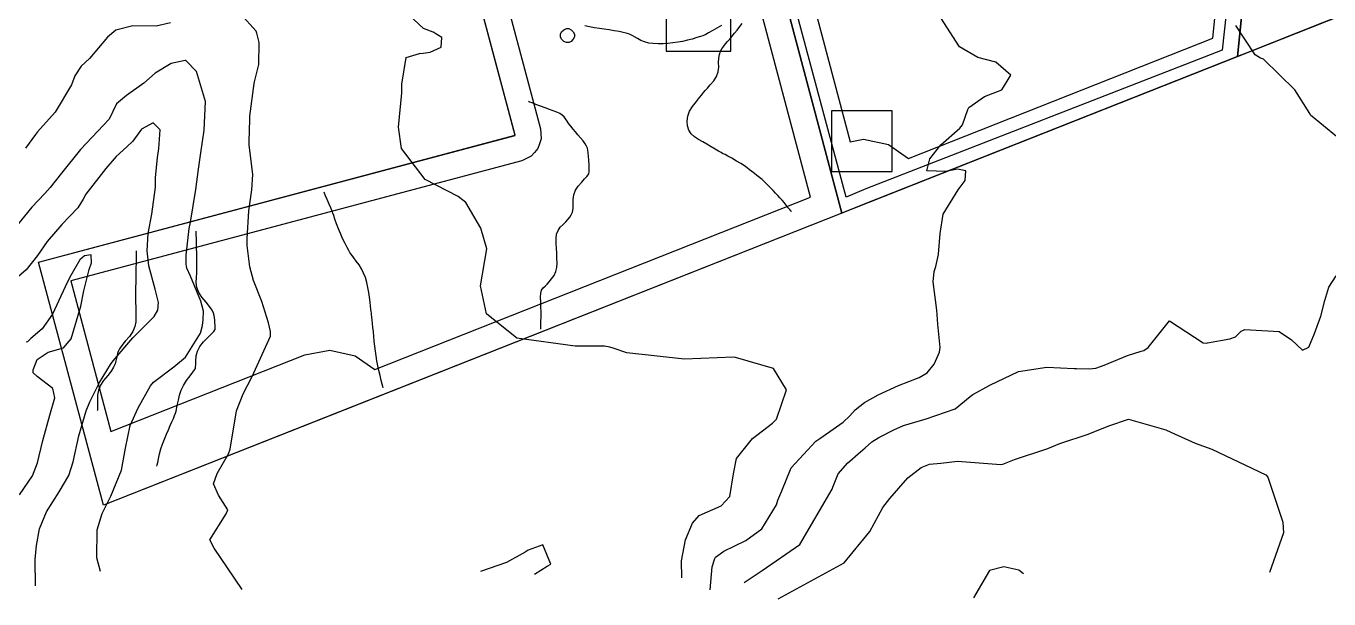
# Model space of a CAD drawing. Header units: feet. Extents: x 1309277 to 1311712, y 365419 to 367951.
# Drawn here: x 1310918.3 to 1311314.7, y 367035.3 to 367209.6 of the extents above; entities that cross this region are included whole.
import ezdxf

# ---------------------------------------------------------------- set-up
doc = ezdxf.new("R2010")
doc.units = ezdxf.units.FT
for name, color, linetype in [('C-DRNG-AREA', 150, 'CONTINUOUS'), ('C-PROP', 6, 'CONTINUOUS'), ('C-SWM', 92, 'CONTINUOUS'), ('C-TOPO-MAJR', 32, 'CONTINUOUS'), ('V-PROP-LINE', 7, 'CONTINUOUS')]:
    doc.layers.add(name, color=color, linetype=linetype)

msp = doc.modelspace()

# ---------------------------------------------------------------- linework, layer by layer
at = {"layer": 'C-DRNG-AREA'}
for points in [[(1311121.08, 367323.75), (1311166.49, 367152.71), (1311010.42, 367090.94), (1310941.8, 367063.78), (1310922.08, 367137.8), (1311067.06, 367176.33), (1311015.36, 367370.28), (1310996.24, 367385.52), (1311018.93, 367369.01), (1311042.94, 367354.49), (1311068.09, 367342.04), (1311094.2, 367331.77), (1311121.08, 367323.75)], [(1311286.85, 367200.34), (1311297.14, 367302.67), (1311314.06, 367300.99), (1311324.48, 367300.87), (1311334.76, 367302.56), (1311344.6, 367305.99), (1311353.7, 367311.08), (1311361.77, 367317.66), (1311368.59, 367325.54), (1311373.94, 367334.48), (1311377.67, 367344.21), (1311379.66, 367354.44), (1311379.84, 367364.86), (1311487.51, 367372.3), (1311492.97, 367281.93), (1311411.12, 367249.54), (1311313.19, 367210.78), (1311289.48, 367201.4), (1311286.85, 367200.34)], [(1311166.49, 367152.71), (1311121.08, 367323.75), (1311145.11, 367318.62), (1311169.47, 367315.29), (1311297.15, 367302.66), (1311286.85, 367200.34), (1311172.76, 367155.19), (1311166.49, 367152.71)]]:
    msp.add_lwpolyline(points, close=True, dxfattribs=at)
at = {"layer": 'C-PROP'}
for points in [[(1311034.12, 367330.95), (1311074.79, 367178.39), (1311074.79, 367178.39), (1311074.79, 367178.39), (1311074.89, 367176.83), (1311074.99, 367175.28), (1311074.99, 367175.28), (1311074.99, 367175.27), (1311074.48, 367173.8), (1311073.98, 367172.32), (1311073.98, 367172.32), (1311073.98, 367172.32), (1311072.95, 367171.15), (1311071.92, 367169.98), (1311071.92, 367169.98), (1311071.91, 367169.98), (1311070.52, 367169.29), (1311069.12, 367168.6), (1311069.11, 367168.6), (1311069.11, 367168.6), (1310931.87, 367132.13), (1310931.87, 367132.13), (1310944.1, 367086.21), (1311003.06, 367109.54), (1311010.74, 367110.94), (1311018.37, 367109.3), (1311024.44, 367105.1), (1311156.93, 367157.53), (1311119.29, 367299.29)], [(1311081.94, 367204.95), (1311081.21, 367205.68), (1311080.84, 367206.4), (1311080.84, 367207.12), (1311081.21, 367207.83), (1311081.94, 367208.52), (1311082.66, 367208.87), (1311083.37, 367208.87), (1311084.08, 367208.52), (1311084.78, 367207.83), (1311085.13, 367207.12), (1311085.13, 367206.4), (1311084.78, 367205.68), (1311084.08, 367204.95), (1311083.37, 367204.59), (1311082.66, 367204.59), (1311081.94, 367204.95)]]:
    msp.add_lwpolyline(points, dxfattribs=at)
for points in [[(1311167.82, 367157.53), (1311124.28, 367319.91), (1311147.63, 367314.3), (1311170.83, 367310.48), (1311292.83, 367300.13), (1311282.23, 367202.25), (1311173.79, 367160.08), (1311167.82, 367157.53)], [(1311137.05, 367294.78), (1311169, 367174.44), (1311173.09, 367175.18), (1311180.72, 367173.54), (1311186.78, 367169.34), (1311279.38, 367205.99), (1311286.68, 367278.58), (1311167.01, 367290.41), (1311166.55, 367290.55), (1311166.08, 367290.52), (1311141.73, 367293.85), (1311140.84, 367294.16), (1311139.89, 367294.17), (1311137.05, 367294.78)]]:
    msp.add_lwpolyline(points, close=True, dxfattribs=at)
at = {"layer": 'C-SWM'}
for points in [[(1311112.98, 367202.02), (1311132.73, 367202.02), (1311132.73, 367221.77), (1311112.98, 367221.77), (1311112.98, 367202.02)], [(1311163.32, 367165.35), (1311181.76, 367165.35), (1311181.76, 367183.79), (1311163.32, 367183.79), (1311163.32, 367165.35)]]:
    msp.add_lwpolyline(points, close=True, dxfattribs=at)
at = {"layer": 'C-TOPO-MAJR'}
for points in [[(1311117.79, 367041.72), (1311117.71, 367046.85), (1311118.89, 367053.22), (1311121.08, 367058.35), (1311123.08, 367060.67), (1311129.81, 367063.58), (1311132.4, 367066.39), (1311133.56, 367073.37), (1311134.4, 367077.96), (1311139.27, 367084.06), (1311145.4, 367088.81), (1311146.6, 367089.97), (1311149.61, 367098.94), (1311145.7, 367105.38), (1311134.13, 367108.79), (1311133.56, 367108.82), (1311118.63, 367108.24), (1311101.11, 367110.16), (1311096.89, 367111.56), (1311095.9, 367111.91), (1311094.22, 367112.22), (1311085.35, 367112.19), (1311067.61, 367114.62), (1311058.36, 367121.99), (1311056.54, 367130.52), (1311058.5, 367141.83), (1311056.65, 367148.13), (1311052.08, 367155.97), (1311049.75, 367157.73), (1311039.67, 367162.97), (1311032.55, 367172.34), (1311031.61, 367178.88), (1311032.64, 367189.35), (1311032.63, 367191.97), (1311033.96, 367200.02), (1311037.98, 367201.31), (1311039.05, 367201.37), (1311041.27, 367201.65), (1311044.62, 367203.19), (1311044.74, 367206.1), (1311042.11, 367207.8), (1311039.24, 367208.85), (1311031.76, 367215.74)], [(1310984.05, 367038.16), (1310979.59, 367044.77), (1310975.48, 367050.7), (1310974.21, 367053.24), (1310979.17, 367061.16), (1310979.62, 367062.4), (1310976.78, 367066.88), (1310975.31, 367070.34), (1310976.4, 367073.42), (1310979.82, 367079.44), (1310980.35, 367080.86), (1310982.29, 367092.49), (1310984.31, 367097.64), (1310987.11, 367102.97), (1310992.6, 367115.21), (1310992.69, 367116.69), (1310992.03, 367119.33), (1310989.99, 367125.84), (1310987.47, 367132.18), (1310986.35, 367136.39), (1310985.55, 367142.82), (1310985.53, 367144.85), (1310986.06, 367153.35), (1310986.93, 367159.77), (1310987.25, 367164.49), (1310986.18, 367173.49), (1310986.19, 367175.53), (1310986.22, 367176.81), (1310986.41, 367182.24), (1310987.71, 367192.18), (1310987.8, 367192.61), (1310989.06, 367197.91), (1310989.23, 367204.58), (1310988.48, 367207.5), (1310988.25, 367208.09), (1310983.57, 367213.31)], [(1311195.88, 367140.22), (1311196.43, 367146.45), (1311197.33, 367152.34), (1311201.91, 367159.79), (1311204.01, 367162.63), (1311204.17, 367165.59), (1311201.63, 367166.1), (1311198, 367165.33), (1311192.37, 367165.52), (1311193.27, 367169.17), (1311196.58, 367173.51), (1311202.39, 367178.56), (1311203.14, 367179.52), (1311204.78, 367184.27), (1311205.11, 367184.86), (1311209.89, 367188.21), (1311215.16, 367190.18), (1311217.93, 367194.69), (1311213.35, 367198.65), (1311207.81, 367200.05), (1311202.26, 367203.28), (1311196.62, 367212.15)], [(1310962.24, 367210.66), (1310957.83, 367209.62), (1310950.81, 367209.75), (1310945.59, 367208.39), (1310943.08, 367206.21), (1310937.54, 367199.75), (1310935.07, 367197.41), (1310933.15, 367194.49), (1310932.13, 367191.79), (1310927.09, 367183.46), (1310921.76, 367177.43), (1310921.11, 367176.64), (1310918.12, 367172.5)], [(1311129.83, 367209.81), (1311128.49, 367209.02), (1311127, 367208.17), (1311125.86, 367207.53), (1311125.08, 367207.09), (1311124.65, 367206.85), (1311124.58, 367206.82), (1311124.17, 367206.69), (1311123.43, 367206.46), (1311122.35, 367206.12), (1311120.93, 367205.68), (1311119.49, 367205.3), (1311118.04, 367204.97), (1311116.57, 367204.7), (1311115.08, 367204.49), (1311113.58, 367204.34), (1311112.09, 367204.26), (1311110.6, 367204.24), (1311109.11, 367204.28), (1311107.74, 367204.47), (1311106.48, 367204.79), (1311105.34, 367205.26), (1311104.31, 367205.87), (1311103.43, 367206.37), (1311102.68, 367206.78), (1311102.08, 367207.08), (1311101.61, 367207.28), (1311100.89, 367207.49), (1311099.92, 367207.72), (1311098.68, 367207.96), (1311097.19, 367208.21), (1311095.7, 367208.45), (1311094.21, 367208.68), (1311092.72, 367208.89), (1311091.23, 367209.09), (1311089.74, 367209.38), (1311088.25, 367209.75)], [(1311151.12, 367153.15), (1311150.96, 367153.35), (1311150.65, 367153.75), (1311150.18, 367154.34), (1311149.55, 367155.13), (1311148.91, 367155.89), (1311148.28, 367156.64), (1311147.63, 367157.36), (1311146.98, 367158.06), (1311146.28, 367158.81), (1311145.54, 367159.6), (1311144.74, 367160.44), (1311143.9, 367161.33), (1311143.07, 367162.15), (1311142.25, 367162.89), (1311141.44, 367163.57), (1311140.64, 367164.17), (1311139.87, 367164.76), (1311139.12, 367165.33), (1311138.41, 367165.9), (1311137.72, 367166.45), (1311136.83, 367167.07), (1311135.74, 367167.77), (1311134.45, 367168.54), (1311132.96, 367169.39), (1311131.79, 367170.04), (1311130.94, 367170.51), (1311130.42, 367170.79), (1311130.21, 367170.89), (1311129.74, 367171.15), (1311128.99, 367171.57), (1311127.98, 367172.16), (1311126.69, 367172.92), (1311125.41, 367173.67), (1311124.15, 367174.42), (1311122.89, 367175.15), (1311121.64, 367175.89), (1311120.67, 367176.81), (1311119.97, 367177.92), (1311119.56, 367179.22), (1311119.42, 367180.71), (1311119.62, 367182.2), (1311120.15, 367183.69), (1311121.02, 367185.18), (1311122.23, 367186.67), (1311123.18, 367187.85), (1311123.87, 367188.72), (1311124.31, 367189.27), (1311124.49, 367189.52), (1311124.91, 367190.02), (1311125.56, 367190.76), (1311126.44, 367191.75), (1311127.56, 367193), (1311128.37, 367194.3), (1311128.88, 367195.67), (1311129.08, 367197.1), (1311128.98, 367198.59), (1311129.02, 367199.89), (1311129.21, 367201.02), (1311129.54, 367201.97), (1311130.01, 367202.73), (1311130.53, 367203.49), (1311131.11, 367204.24), (1311131.73, 367204.97), (1311132.4, 367205.69), (1311133.11, 367206.51), (1311133.85, 367207.42), (1311134.64, 367208.42), (1311135.46, 367209.52), (1311136.19, 367210.44)], [(1311316.94, 367176.02), (1311309.08, 367182.52), (1311308.84, 367182.97), (1311304.32, 367190.25), (1311294.76, 367199.52), (1311293.87, 367199.86), (1311292.21, 367200.83), (1311286.32, 367209.81)], [(1310940.91, 367043.66), (1310939.85, 367047.82), (1310939.87, 367056.25), (1310941.42, 367061.29), (1310944.1, 367066.53), (1310947.29, 367074.46), (1310948.56, 367081.18), (1310950, 367088.02), (1310952.35, 367093.47), (1310956.15, 367100.17), (1310957.04, 367101.26), (1310963.22, 367105.87), (1310966.78, 367108.88), (1310971.31, 367116.18), (1310971.97, 367118.5), (1310972.2, 367120.26), (1310972.23, 367122.87), (1310971.43, 367125.85), (1310968.27, 367133.47), (1310967.23, 367135.97), (1310966.94, 367137.14), (1310966.95, 367139.85), (1310967.95, 367147.99), (1310968.28, 367149.99), (1310969.9, 367159.89), (1310970.75, 367166.11), (1310971.45, 367171.04), (1310972.46, 367177.93), (1310972.89, 367186.68), (1310970.14, 367195.85), (1310966.88, 367199.14), (1310966.73, 367199.19), (1310962.45, 367198.24), (1310957.52, 367195.33), (1310954.12, 367192.3), (1310948.82, 367188.48), (1310945.83, 367185.96), (1310944.72, 367183.67), (1310943.52, 367181.27), (1310940.13, 367177.66), (1310934.86, 367172.07), (1310929.05, 367164.84), (1310925.63, 367160.48), (1310923.98, 367158.69), (1310920.02, 367154.54), (1310915.6, 367149.04)], [(1311074.93, 367117.41), (1311074.93, 367117.78), (1311074.93, 367118.52), (1311074.94, 367119.64), (1311074.96, 367121.13), (1311074.95, 367122.62), (1311074.91, 367124.11), (1311074.86, 367125.6), (1311074.78, 367127.09), (1311074.87, 367128.32), (1311075.13, 367129.29), (1311075.56, 367130), (1311076.17, 367130.46), (1311076.8, 367131.06), (1311077.48, 367131.8), (1311078.18, 367132.69), (1311078.92, 367133.73), (1311079.45, 367134.88), (1311079.77, 367136.14), (1311079.89, 367137.51), (1311079.8, 367139), (1311079.72, 367140.49), (1311079.64, 367141.98), (1311079.58, 367143.47), (1311079.53, 367144.96), (1311079.71, 367146.29), (1311080.13, 367147.44), (1311080.79, 367148.44), (1311081.69, 367149.26), (1311082.47, 367150.05), (1311083.15, 367150.79), (1311083.71, 367151.5), (1311084.17, 367152.16), (1311084.5, 367153.03), (1311084.7, 367154.11), (1311084.78, 367155.39), (1311084.74, 367156.88), (1311084.97, 367158.3), (1311085.49, 367159.64), (1311086.29, 367160.92), (1311087.37, 367162.12), (1311088.23, 367163.1), (1311088.87, 367163.84), (1311089.29, 367164.36), (1311089.49, 367164.64), (1311089.61, 367165.23), (1311089.64, 367166.12), (1311089.59, 367167.31), (1311089.46, 367168.79), (1311089.35, 367170.05), (1311089.25, 367171.08), (1311089.16, 367171.87), (1311089.1, 367172.43), (1311088.84, 367173.09), (1311088.4, 367173.83), (1311087.77, 367174.67), (1311086.96, 367175.6), (1311086.17, 367176.51), (1311085.43, 367177.4), (1311084.72, 367178.27), (1311084.05, 367179.12), (1311083.43, 367179.92), (1311082.88, 367180.67), (1311082.39, 367181.36), (1311081.96, 367181.99), (1311081.37, 367182.56), (1311080.63, 367183.05), (1311079.73, 367183.47), (1311078.66, 367183.83), (1311077.5, 367184.23), (1311076.22, 367184.7), (1311074.84, 367185.22), (1311073.35, 367185.79), (1311072.23, 367186.22), (1311071.48, 367186.51), (1311071.11, 367186.65)], [(1310921.11, 367039.26), (1310921.02, 367047.26), (1310921.5, 367051.53), (1310922.41, 367056.57), (1310924.46, 367061.76), (1310928.37, 367067.81), (1310931.29, 367072.86), (1310932.63, 367077.04), (1310934.35, 367084.87), (1310936.57, 367092.51), (1310937.63, 367095.23), (1310940.67, 367101.13), (1310943.94, 367106.58), (1310944.76, 367107.76), (1310950.77, 367114.7), (1310957.26, 367121.26), (1310958.41, 367123.19), (1310958.6, 367125.53), (1310957.52, 367129.52), (1310955.63, 367136.65), (1310955.12, 367141.22), (1310955.39, 367146.48), (1310956.52, 367152.36), (1310957.62, 367160.64), (1310957.68, 367163.39), (1310958.22, 367169.63), (1310958.7, 367172.33), (1310959.06, 367178.09), (1310956.96, 367180.15), (1310953.41, 367178.25), (1310952.04, 367176.38), (1310950.74, 367174.6), (1310948.89, 367172.87), (1310945.69, 367169.94), (1310942.54, 367166.29), (1310936.5, 367158.51), (1310935.62, 367156.97), (1310934.05, 367154.31), (1310929.2, 367149.25), (1310924.68, 367144.07), (1310921.79, 367139.83), (1310918.36, 367135.42), (1310913.74, 367131.44)], [(1311026.92, 367099.53), (1311026.83, 367099.9), (1311026.64, 367100.65), (1311026.35, 367101.77), (1311025.97, 367103.26), (1311025.63, 367104.75), (1311025.32, 367106.23), (1311025.04, 367107.72), (1311024.79, 367109.21), (1311024.58, 367110.7), (1311024.39, 367112.19), (1311024.22, 367113.68), (1311024.08, 367115.17), (1311023.95, 367116.56), (1311023.82, 367117.85), (1311023.7, 367119.05), (1311023.59, 367120.14), (1311023.49, 367121.06), (1311023.41, 367121.81), (1311023.34, 367122.38), (1311023.28, 367122.77), (1311023.2, 367123.44), (1311023.09, 367124.38), (1311022.95, 367125.6), (1311022.79, 367127.09), (1311022.57, 367128.58), (1311022.28, 367130.07), (1311021.93, 367131.56), (1311021.52, 367133.05), (1311020.99, 367134.45), (1311020.36, 367135.76), (1311019.61, 367136.98), (1311018.75, 367138.1), (1311018.04, 367139.04), (1311017.49, 367139.79), (1311017.08, 367140.34), (1311016.83, 367140.7), (1311016.45, 367141.34), (1311015.96, 367142.27), (1311015.33, 367143.47), (1311014.59, 367144.96), (1311013.91, 367146.45), (1311013.29, 367147.93), (1311012.73, 367149.4), (1311012.24, 367150.87), (1311011.87, 367151.98), (1311011.62, 367152.73), (1311011.49, 367153.11), (1311011.48, 367153.13), (1311011.31, 367153.51), (1311010.99, 367154.27), (1311010.51, 367155.39), (1311009.88, 367156.88), (1311009.41, 367158), (1311009.09, 367158.74), (1311008.93, 367159.11)], [(1310958.09, 367075.7), (1310958.17, 367076.07), (1310958.34, 367076.82), (1310958.59, 367077.93), (1310958.92, 367079.42), (1310959.33, 367080.91), (1310959.81, 367082.4), (1310960.37, 367083.89), (1310961, 367085.38), (1310961.59, 367086.76), (1310962.14, 367088.02), (1310962.64, 367089.17), (1310963.11, 367090.2), (1310963.48, 367091.09), (1310963.76, 367091.84), (1310963.94, 367092.44), (1310964.03, 367092.89), (1310964.18, 367093.61), (1310964.39, 367094.58), (1310964.66, 367095.81), (1310964.99, 367097.3), (1310965.5, 367098.78), (1310966.2, 367100.24), (1310967.09, 367101.7), (1310968.16, 367103.15), (1310968.97, 367104.24), (1310969.52, 367104.99), (1310969.8, 367105.38), (1310969.82, 367105.43), (1310969.85, 367105.83), (1310969.9, 367106.6), (1310969.96, 367107.72), (1310970.04, 367109.21), (1310970.45, 367110.68), (1310971.18, 367112.11), (1310972.25, 367113.51), (1310973.64, 367114.89), (1310974.69, 367115.95), (1310975.4, 367116.69), (1310975.76, 367117.12), (1310975.79, 367117.24), (1310975.8, 367117.51), (1310975.8, 367117.95), (1310975.79, 367118.55), (1310975.76, 367119.32), (1310975.7, 367120.07), (1310975.61, 367120.82), (1310975.48, 367121.55), (1310975.31, 367122.28), (1310974.85, 367123.19), (1310974.11, 367124.3), (1310973.08, 367125.6), (1310971.77, 367127.09), (1310970.82, 367128.58), (1310970.23, 367130.07), (1310970, 367131.56), (1310970.14, 367133.05), (1310970.23, 367134.54), (1310970.28, 367136.03), (1310970.28, 367137.51), (1310970.24, 367139), (1310970.21, 367140.49), (1310970.17, 367141.98), (1310970.14, 367143.47), (1310970.1, 367144.96), (1310970.08, 367146.08), (1310970.06, 367146.82), (1310970.06, 367147.2)], [(1310916.26, 367066.9), (1310920.24, 367072.74), (1310921.73, 367076.7), (1310923.34, 367083.45), (1310925.48, 367091.18), (1310927.01, 367096.47), (1310926.46, 367099.31), (1310921.69, 367103.01), (1310920.49, 367104.09), (1310920.4, 367104.99), (1310921.68, 367108.14), (1310924.99, 367110.37), (1310929.65, 367111.69), (1310931.96, 367114.39), (1310934.94, 367124.36), (1310935.82, 367128.99), (1310937.44, 367135.55), (1310938.17, 367137.56), (1310938.05, 367139.95), (1310936.04, 367139.72), (1310934.67, 367138.45), (1310931.61, 367133.21), (1310930.13, 367130.23), (1310926.34, 367121.96), (1310923.14, 367117.44), (1310919.76, 367114.52), (1310918.67, 367113.53), (1310918.26, 367113.37)], [(1310951.76, 367141.24), (1310951.75, 367140.87), (1310951.75, 367140.12), (1310951.74, 367139), (1310951.73, 367137.51), (1310951.72, 367136.03), (1310951.7, 367134.54), (1310951.67, 367133.05), (1310951.64, 367131.56), (1310951.61, 367130.07), (1310951.6, 367128.58), (1310951.6, 367127.09), (1310951.61, 367125.6), (1310951.63, 367124.11), (1310951.65, 367122.62), (1310951.68, 367121.13), (1310951.71, 367119.64), (1310951.4, 367118.15), (1310950.76, 367116.66), (1310949.78, 367115.17), (1310948.46, 367113.68), (1310947.44, 367112.42), (1310946.71, 367111.37), (1310946.27, 367110.56), (1310946.13, 367109.96), (1310945.97, 367109.29), (1310945.79, 367108.55), (1310945.59, 367107.73), (1310945.36, 367106.83), (1310944.88, 367105.79), (1310944.13, 367104.6), (1310943.13, 367103.26), (1310941.86, 367101.77), (1310940.92, 367100.28), (1310940.3, 367098.79), (1310940, 367097.3), (1310940.03, 367095.81), (1310940.04, 367094.63), (1310940.04, 367093.77), (1310940.03, 367093.22), (1310940, 367092.98), (1310939.98, 367092.8), (1310939.97, 367092.68), (1310939.96, 367092.62)], [(1311195.73, 367118.9), (1311195.33, 367123.17), (1311194.23, 367131.74), (1311194.56, 367134.93), (1311195.03, 367136.41), (1311195.87, 367140.14), (1311195.88, 367140.22)], [(1311168.87, 367077.21), (1311171.4, 367079.44), (1311173.54, 367081.29), (1311175.65, 367083.05), (1311177.7, 367084.38), (1311182.3, 367086.77), (1311185.19, 367088.07), (1311192.18, 367090.09), (1311200.98, 367093.17), (1311205.56, 367096.84), (1311206.31, 367097.46), (1311211.55, 367100.3), (1311220.27, 367104.48), (1311228.85, 367105.81), (1311237.12, 367105.37), (1311237.83, 367105.35), (1311241.74, 367105.32), (1311243.77, 367105.55), (1311246.27, 367106.44), (1311253.41, 367109.35), (1311257.55, 367110.69), (1311258.31, 367110.91), (1311259.64, 367111.81), (1311266.21, 367119.93), (1311276.38, 367113.17), (1311277.4, 367113.12), (1311277.74, 367113.18), (1311284.57, 367114.43), (1311286.24, 367115.07), (1311287.92, 367116.76), (1311289.13, 367117.31), (1311299.57, 367116.68), (1311303.26, 367114.17), (1311306.58, 367110.93), (1311308.55, 367111.91), (1311310.27, 367116.04), (1311312.16, 367121.33), (1311313.45, 367126.14), (1311314.63, 367130.11), (1311316.83, 367133.59)], [(1311148.2, 367068.12), (1311151.08, 367075.16), (1311158.61, 367083.31), (1311159.75, 367084.14), (1311166.9, 367089.06), (1311168.92, 367091), (1311170.58, 367092.83), (1311173.38, 367095.02), (1311177.57, 367097.41), (1311183.68, 367100.25), (1311190, 367102.64), (1311192.47, 367104.05), (1311194.53, 367106.75), (1311196.16, 367110.42), (1311196.4, 367111.75), (1311195.73, 367118.9)], [(1311196.63, 367076.63), (1311201.63, 367077.19), (1311214.82, 367076.19), (1311215.48, 367076.28), (1311219.05, 367077.69), (1311229.1, 367081.05), (1311232.79, 367082.54), (1311241.37, 367085.37), (1311247.69, 367087.9), (1311253.68, 367089.94)], [(1311253.68, 367089.94), (1311265.09, 367086.68), (1311266.58, 367086.01)], [(1311266.58, 367086.01), (1311273.96, 367082.68), (1311279.03, 367080.81), (1311295.48, 367073.04), (1311296.04, 367072.31), (1311300.63, 367058.61)], [(1311136.73, 367040.3), (1311142.28, 367043.94), (1311153.69, 367051.81), (1311163.55, 367068.69), (1311163.7, 367069.25), (1311165.35, 367073.29), (1311168.31, 367076.72), (1311168.87, 367077.21)], [(1311147.06, 367035.25), (1311167.19, 367046.25), (1311175.02, 367055.76), (1311178.91, 367063.13), (1311181.03, 367065.86), (1311186.57, 367072.14), (1311190.64, 367075.24), (1311193.17, 367076.24), (1311196.63, 367076.63)], [(1311127.86, 367047.55), (1311128, 367047.98), (1311130.6, 367049.84), (1311137.28, 367053.01), (1311142.15, 367056.56), (1311146.64, 367063.94), (1311147.05, 367065.3), (1311148.2, 367068.12)], [(1311300.63, 367058.61), (1311300.67, 367058.5), (1311300.84, 367055.39), (1311296.57, 367043.29)], [(1311072.98, 367042.75), (1311076.84, 367045.22), (1311077.92, 367045.88), (1311075.54, 367051.72), (1311071.08, 367050.13), (1311070.15, 367049.53), (1311064.47, 367046.39), (1311056.51, 367043.66)], [(1311126.42, 367038.04), (1311127, 367045.01), (1311127.86, 367047.55)], [(1311221.7, 367042.94), (1311220.29, 367044), (1311215.8, 367045.07), (1311211.37, 367043.95), (1311206.51, 367035.6)]]:
    msp.add_lwpolyline(points, dxfattribs=at)
at = {"layer": 'V-PROP-LINE'}
for points in [[(1310881.25, 367477.16), (1310951.36, 367522.25), (1311479.52, 367504.05), (1311492.94, 367281.91), (1310941.8, 367063.78), (1310922.08, 367137.8), (1311067.04, 367176.38), (1311015.36, 367370.28), (1310881.25, 367477.16)], [(1311121.08, 367323.75), (1311166.49, 367152.71), (1311010.42, 367090.94), (1310941.8, 367063.78), (1310922.08, 367137.8), (1311067.06, 367176.33), (1311015.36, 367370.28), (1310996.24, 367385.52), (1311018.93, 367369.01), (1311042.94, 367354.49), (1311068.09, 367342.04), (1311094.2, 367331.77), (1311121.08, 367323.75)], [(1311286.85, 367200.34), (1311297.14, 367302.67), (1311314.06, 367300.99), (1311324.48, 367300.87), (1311334.76, 367302.56), (1311344.6, 367305.99), (1311353.7, 367311.08), (1311361.77, 367317.66), (1311368.59, 367325.54), (1311373.94, 367334.48), (1311377.67, 367344.21), (1311379.66, 367354.44), (1311379.84, 367364.86), (1311487.51, 367372.3), (1311492.97, 367281.93), (1311411.12, 367249.54), (1311313.19, 367210.78), (1311289.48, 367201.4), (1311286.85, 367200.34)], [(1311166.49, 367152.71), (1311121.08, 367323.75), (1311145.11, 367318.62), (1311169.47, 367315.29), (1311297.15, 367302.66), (1311286.85, 367200.34), (1311172.76, 367155.19), (1311166.49, 367152.71)]]:
    msp.add_lwpolyline(points, close=True, dxfattribs=at)

doc.saveas('drawing.dxf')
